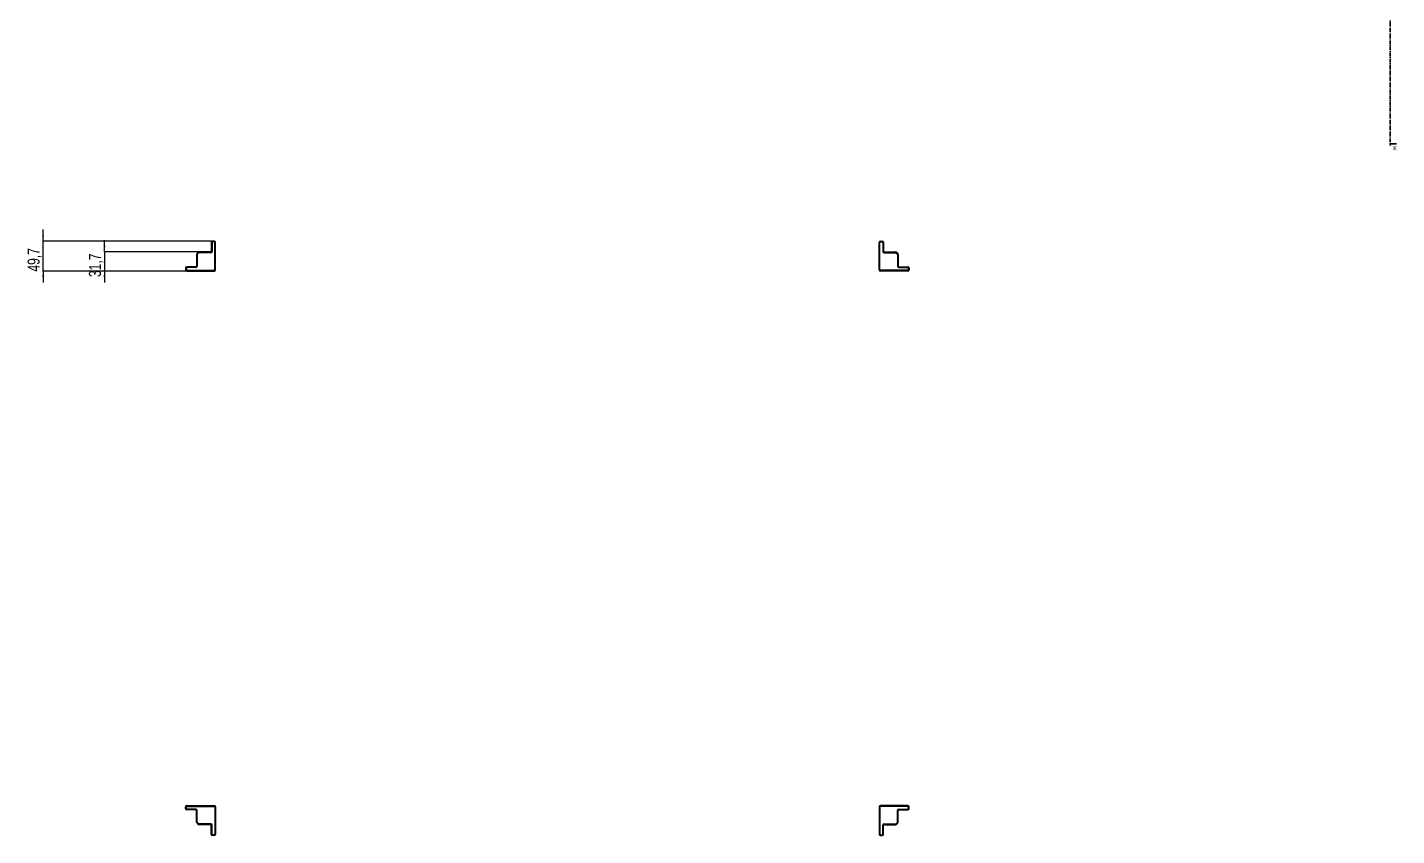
# Model space of a CAD drawing. Header units: millimetres. Extents: x -199 to 5373, y -2247 to 1507.
# Drawn here: x -198 to 2071, y -2247 to -908 of the extents above; entities that cross this region are included whole.
import ezdxf

# ---------------------------------------------------------------- set-up
doc = ezdxf.new("R2010")
doc.units = ezdxf.units.MM
doc.linetypes.add('CENTER', pattern=[10.16, 6.35, -1.27, 1.27, -1.27])
doc.layers.add('FORMAT', color=7, linetype='Continuous')
doc.styles.add('SLDTEXTSTYLE0', font='TXT', dxfattribs={"width": 0.75})
doc.dimstyles.new('SLDDIMSTYLE1', dxfattribs={"dimtxt": 20, "dimasz": 10, "dimexe": 0, "dimexo": 0.0625, "dimgap": 5, "dimtad": 2, "dimdec": 1, "dimrnd": 1e-09, "dimzin": 12, "dimdsep": 46, "dimtxsty": 'SLDTEXTSTYLE0', "dimsah": 1, "dimcen": 0.09, "dimadec": 0, "dimazin": 3, "dimtfac": 1, "dimtmove": 0, "dimatfit": 0, "dimfxl": 0, "dimfrac": 2, "dimtolj": 1, "dimtzin": 12, "dimarcsym": 0})

# ---------------------------------------------------------------- blocks, each defined once
blk = doc.blocks.new('_D_5')
at = {"layer": 'FORMAT'}
for p, q in [((-172.2, -1261.8), (-172.2, -1242.5)), ((108.5, -1261.8), (-173.2, -1261.8)), ((-172.2, -1311.5), (-172.2, -1261.8)), ((66, -1311.5), (-173.2, -1311.5)), ((-172.2, -1311.5), (-172.2, -1330.7))]:
    blk.add_line(p, q, dxfattribs=at)
for points in [[(-172.2, -1261.8), (-170.6, -1251.8), (-173.7, -1251.8)], [(-172.2, -1311.5), (-173.7, -1321.5), (-170.6, -1321.5)]]:
    blk.add_solid(points, dxfattribs=at)
at = {"layer": 'FORMAT', "insert": (-197.9, -1312.5), "char_height": 20, "attachment_point": 1, "rotation": 90, "style": 'SLDTEXTSTYLE0'}
blk.add_mtext('49,7', dxfattribs=at)
blk = doc.blocks.new('_D_6')
at = {"layer": 'FORMAT'}
for p, q in [((-70.5, -1279.8), (-70.5, -1260.5)), ((86.4, -1279.8), (-71.5, -1279.8)), ((-70.5, -1279.8), (-70.5, -1311.5)), ((66, -1311.5), (-71.5, -1311.5)), ((-70.5, -1311.5), (-70.5, -1330.7))]:
    blk.add_line(p, q, dxfattribs=at)
for points in [[(-70.5, -1279.8), (-69, -1269.8), (-72.1, -1269.8)], [(-70.5, -1311.5), (-72.1, -1321.5), (-69, -1321.5)]]:
    blk.add_solid(points, dxfattribs=at)
at = {"layer": 'FORMAT', "insert": (-96.3, -1321.5), "char_height": 20, "attachment_point": 1, "rotation": 90, "style": 'SLDTEXTSTYLE0'}
blk.add_mtext('31,7', dxfattribs=at)

msp = doc.modelspace()

# ---------------------------------------------------------------- linework, layer by layer
at = {"color": 7, "linetype": 'CENTER', "lineweight": 35}
msp.add_line((2060.78, 1499.09), (2060.78, -1103.67), dxfattribs=at)
at = {"color": 7, "linetype": 'Continuous', "lineweight": 35}
msp.add_line((2071.42, -1100.67), (2060.78, -1100.67), dxfattribs=at)
at = {"color": 7, "linetype": 'Continuous', "lineweight": 25}
for p, q in [((106.48, -1263.77), (106.48, -1279.12)), ((107.83, -1263.77), (107.83, -1279.12)), ((111.68, -1261.77), (108.48, -1261.77)), ((111.68, -1263.12), (108.48, -1263.12)), ((112.33, -1309.47), (112.33, -1263.77)), ((113.68, -1309.47), (113.68, -1263.77)), ((1213.68, -1309.47), (1213.68, -1263.77)), ((1215.03, -1309.47), (1215.03, -1263.77)), ((1215.68, -1261.77), (1218.88, -1261.77)), ((1215.68, -1263.12), (1218.88, -1263.12)), ((1219.53, -1263.77), (1219.53, -1279.12)), ((1220.88, -1263.77), (1220.88, -1279.12)), ((81.98, -1284.22), (81.98, -1303.62)), ((83.77, -1281.6), (82.56, -1282.8)), ((83.33, -1284.22), (83.33, -1303.62)), ((84.72, -1282.55), (83.52, -1283.76)), ((84.72, -1282.55), (83.77, -1281.6)), ((85.01, -1280.36), (83.8, -1281.56)), ((83.8, -1281.56), (84.76, -1282.52)), ((85.96, -1281.31), (84.76, -1282.52)), ((105.83, -1279.77), (86.42, -1279.77)), ((105.83, -1281.12), (86.42, -1281.12)), ((1221.53, -1279.77), (1240.93, -1279.77)), ((1221.53, -1281.12), (1240.93, -1281.12)), ((1241.39, -1281.31), (1242.59, -1282.52)), ((1242.34, -1280.36), (1243.55, -1281.56)), ((1243.55, -1281.56), (1242.59, -1282.52)), ((1242.63, -1282.55), (1243.58, -1281.6)), ((1242.63, -1282.55), (1243.84, -1283.76)), ((1243.58, -1281.6), (1244.79, -1282.8)), ((1244.03, -1284.22), (1244.03, -1303.62)), ((1245.38, -1284.22), (1245.38, -1303.62)), ((63.98, -1306.27), (63.98, -1309.47)), ((65.33, -1306.27), (65.33, -1309.47)), ((81.33, -1304.27), (65.98, -1304.27)), ((81.33, -1305.62), (65.98, -1305.62)), ((65.98, -1310.12), (111.68, -1310.12)), ((65.98, -1311.47), (111.68, -1311.47)), ((1261.38, -1310.12), (1215.68, -1310.12)), ((1261.38, -1311.47), (1215.68, -1311.47)), ((1246.03, -1304.27), (1261.38, -1304.27)), ((1246.03, -1305.62), (1261.38, -1305.62)), ((1262.03, -1306.27), (1262.03, -1309.47)), ((1263.38, -1306.27), (1263.38, -1309.47)), ((63.98, -2202.67), (63.98, -2199.47)), ((65.33, -2202.67), (65.33, -2199.47)), ((65.98, -2197.47), (111.68, -2197.47)), ((65.98, -2198.82), (111.68, -2198.82)), ((112.33, -2199.47), (112.33, -2245.17)), ((113.68, -2199.47), (113.68, -2245.17)), ((1213.68, -2199.47), (1213.68, -2245.17)), ((1215.03, -2199.47), (1215.03, -2245.17)), ((1261.38, -2197.47), (1215.68, -2197.47)), ((1261.38, -2198.82), (1215.68, -2198.82)), ((1262.03, -2202.67), (1262.03, -2199.47)), ((1263.38, -2202.67), (1263.38, -2199.47)), ((81.33, -2203.32), (65.98, -2203.32)), ((81.33, -2204.67), (65.98, -2204.67)), ((81.98, -2224.72), (81.98, -2205.32)), ((83.33, -2224.72), (83.33, -2205.32)), ((1244.03, -2224.72), (1244.03, -2205.32)), ((1245.38, -2224.72), (1245.38, -2205.32)), ((1246.03, -2203.32), (1261.38, -2203.32)), ((1246.03, -2204.67), (1261.38, -2204.67)), ((83.77, -2227.34), (82.56, -2226.14)), ((84.72, -2226.39), (83.52, -2225.18)), ((84.72, -2226.39), (83.77, -2227.34)), ((83.8, -2227.38), (84.76, -2226.42)), ((85.01, -2228.58), (83.8, -2227.38)), ((85.96, -2227.63), (84.76, -2226.42)), ((105.83, -2227.82), (86.42, -2227.82)), ((105.83, -2229.17), (86.42, -2229.17)), ((106.48, -2245.17), (106.48, -2229.82)), ((107.83, -2245.17), (107.83, -2229.82)), ((111.68, -2245.82), (108.48, -2245.82)), ((1215.68, -2245.82), (1218.88, -2245.82)), ((1219.53, -2245.17), (1219.53, -2229.82)), ((1220.88, -2245.17), (1220.88, -2229.82)), ((1221.53, -2227.82), (1240.93, -2227.82)), ((1221.53, -2229.17), (1240.93, -2229.17)), ((1241.39, -2227.63), (1242.59, -2226.42)), ((1242.34, -2228.58), (1243.55, -2227.38)), ((1243.55, -2227.38), (1242.59, -2226.42)), ((1242.63, -2226.39), (1243.84, -2225.18)), ((1242.63, -2226.39), (1243.58, -2227.34)), ((1243.58, -2227.34), (1244.79, -2226.14)), ((111.68, -2247.17), (108.48, -2247.17)), ((1215.68, -2247.17), (1218.88, -2247.17))]:
    msp.add_line(p, q, dxfattribs=at)
for centre, radius, start, end in [((108.48, -1263.77), 2, 90, 180), ((108.48, -1263.77), 0.65, 90, 180), ((111.68, -1263.77), 2, 0, 90), ((111.68, -1263.77), 0.65, 0, 90), ((1215.68, -1263.77), 2, 90, 180), ((1215.68, -1263.77), 0.65, 90, 180), ((1218.88, -1263.77), 2, 0, 90), ((1218.88, -1263.77), 0.65, 0, 90), ((83.98, -1284.22), 2, 135, 180), ((83.98, -1284.22), 0.65, 135, 180), ((86.42, -1281.77), 2, 90, 135), ((86.42, -1281.77), 0.65, 90, 135), ((105.83, -1279.12), 0.65, 270, 0), ((105.83, -1279.12), 2, 270, 0), ((1221.53, -1279.12), 2, 180, 270), ((1221.53, -1279.12), 0.65, 180, 270), ((1240.93, -1281.77), 2, 45, 90), ((1240.93, -1281.77), 0.65, 45, 90), ((1243.38, -1284.22), 0.65, 0, 45), ((1243.38, -1284.22), 2, 0, 45), ((65.98, -1306.27), 2, 90, 180), ((65.98, -1309.47), 2, 180, 270), ((65.98, -1306.27), 0.65, 90, 180), ((65.98, -1309.47), 0.65, 180, 270), ((81.33, -1303.62), 0.65, 270, 0), ((81.33, -1303.62), 2, 270, 0), ((111.68, -1309.47), 0.65, 270, 0), ((111.68, -1309.47), 2, 270, 0), ((1215.68, -1309.47), 2, 180, 270), ((1215.68, -1309.47), 0.65, 180, 270), ((1246.03, -1303.62), 2, 180, 270), ((1246.03, -1303.62), 0.65, 180, 270), ((1261.38, -1306.27), 2, 0, 90), ((1261.38, -1306.27), 0.65, 0, 90), ((1261.38, -1309.47), 2, 270, 0), ((1261.38, -1309.47), 0.65, 270, 0), ((65.98, -2199.47), 2, 90, 180), ((65.98, -2199.47), 0.65, 90, 180), ((111.68, -2199.47), 2, 0, 90), ((111.68, -2199.47), 0.65, 0, 90), ((1215.68, -2199.47), 2, 90, 180), ((1215.68, -2199.47), 0.65, 90, 180), ((1261.38, -2199.47), 2, 0, 90), ((1261.38, -2199.47), 0.65, 0, 90), ((65.98, -2202.67), 2, 180, 270), ((65.98, -2202.67), 0.65, 180, 270), ((81.33, -2205.32), 2, 0, 90), ((81.33, -2205.32), 0.65, 0, 90), ((1246.03, -2205.32), 2, 90, 180), ((1246.03, -2205.32), 0.65, 90, 180), ((1261.38, -2202.67), 0.65, 270, 0), ((1261.38, -2202.67), 2, 270, 0), ((83.98, -2224.72), 2, 180, 225), ((83.98, -2224.72), 0.65, 180, 225), ((86.42, -2227.17), 2, 225, 270), ((86.42, -2227.17), 0.65, 225, 270), ((105.83, -2229.82), 2, 0, 90), ((105.83, -2229.82), 0.65, 0, 90), ((108.48, -2245.17), 2, 180, 270), ((108.48, -2245.17), 0.65, 180, 270), ((111.68, -2245.17), 0.65, 270, 0), ((111.68, -2245.17), 2, 270, 0), ((1215.68, -2245.17), 2, 180, 270), ((1215.68, -2245.17), 0.65, 180, 270), ((1218.88, -2245.17), 0.65, 270, 0), ((1218.88, -2245.17), 2, 270, 0), ((1221.53, -2229.82), 2, 90, 180), ((1221.53, -2229.82), 0.65, 90, 180), ((1240.93, -2227.17), 0.65, 270, 315), ((1240.93, -2227.17), 2, 270, 315), ((1243.38, -2224.72), 0.65, 315, 0), ((1243.38, -2224.72), 2, 315, 0)]:
    msp.add_arc(centre, radius, start, end, dxfattribs=at)
at = {"color": 7, "linetype": 'Continuous', "lineweight": 35}
msp.add_solid([(2060.78, -1100.67), (2067.78, -1101.79), (2067.78, -1099.55)], dxfattribs=at)

# ---------------------------------------------------------------- texts
at = {"color": 7, "linetype": 'Continuous', "insert": (2065.92, -1104.36), "char_height": 7, "attachment_point": 1, "style": 'SLDTEXTSTYLE0'}
msp.add_mtext('K', dxfattribs=at)

# ---------------------------------------------------------------- dimensions: what is measured, and where the dimension line sits
at = {"layer": 'FORMAT'}
for base, p1, p2, picture, middle in [((-172.17, -1261.77), (65.98, -1311.47), (108.48, -1261.77), '_D_5', (-172.17, -1286.62)), ((-70.54, -1311.47), (86.42, -1279.77), (65.98, -1311.47), '_D_6', (-70.54, -1295.62))]:
    dim = msp.add_linear_dim(base=base, p1=p1, p2=p2, angle=90, dimstyle='SLDDIMSTYLE1', dxfattribs=at)
    dim.commit()
    dim.dimension.update_dxf_attribs({"geometry": picture, "text_midpoint": middle, "dimtype": 160})

doc.saveas('drawing.dxf')
